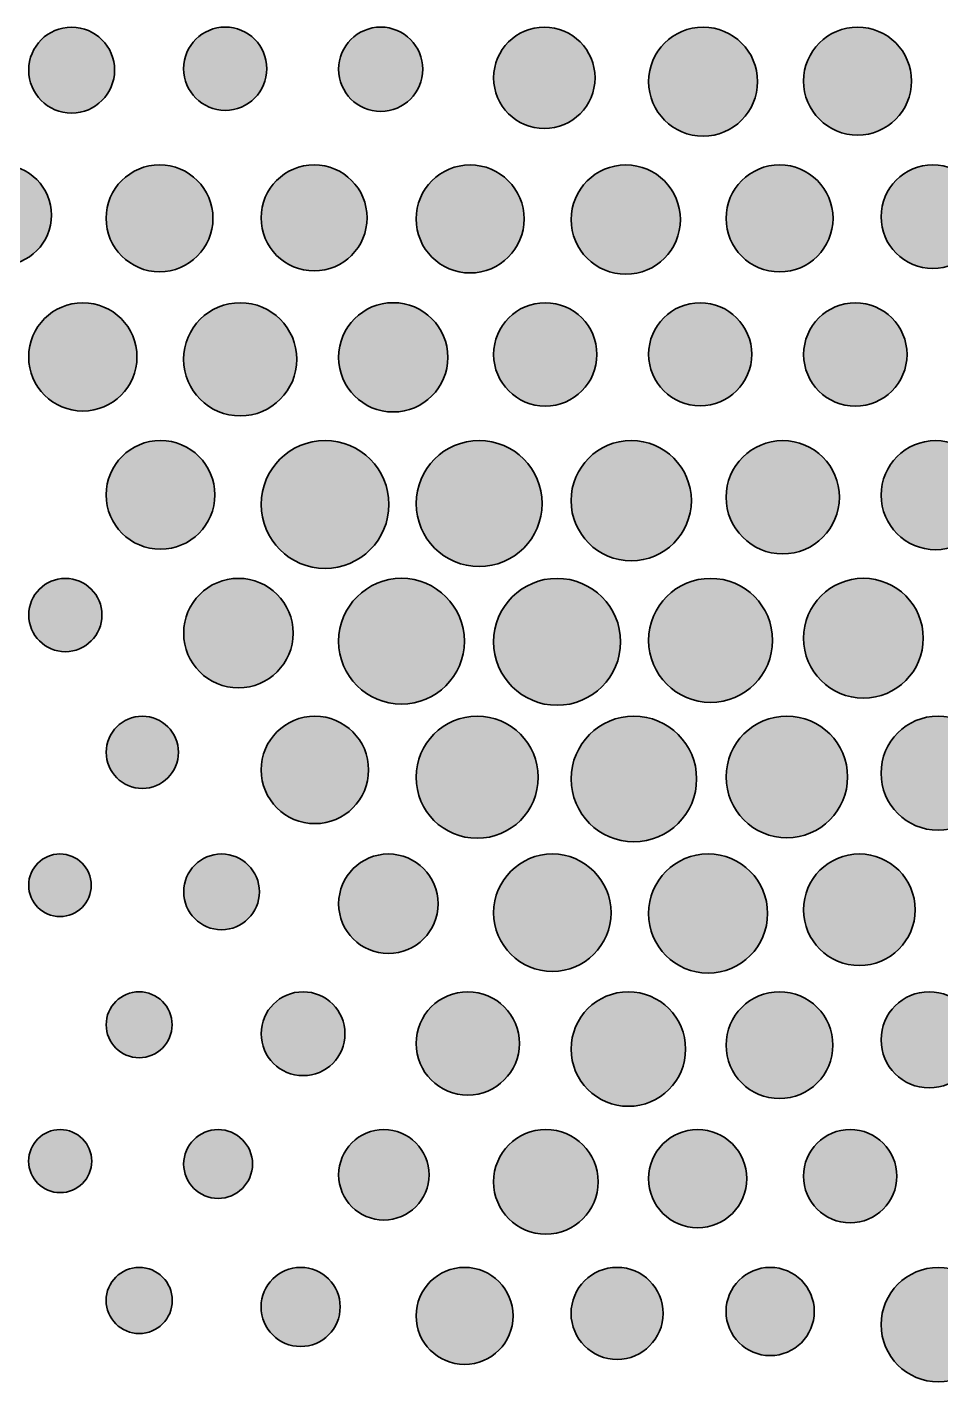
# Model space of a CAD drawing. Header units: inches. Extents: x 4.8 to 30.4, y 5.4 to 29.6.
# Drawn here: x 16.19 to 19.93, y 5.43 to 10.98 of the extents above; entities that cross this region are included whole.
import ezdxf

# ---------------------------------------------------------------- set-up
doc = ezdxf.new("R2010")
doc.units = ezdxf.units.IN
doc.header["$MEASUREMENT"] = 0
doc.layers.add('Layer 1', color=7, linetype='Continuous')

msp = doc.modelspace()

# ---------------------------------------------------------------- hatches: boundary and pattern name
at = {"layer": 'Layer 1'}
h = msp.add_hatch(color=7, dxfattribs=at)
h.dxf.hatch_style = 2
edge = h.paths.add_edge_path()
edge.add_spline(control_points=[(16.3697, 10.9799), (16.4669, 10.9799), (16.5456, 10.9012), (16.5456, 10.804), (16.5456, 10.7069), (16.4669, 10.6281), (16.3697, 10.6281), (16.2725, 10.6281), (16.1938, 10.7069), (16.1938, 10.804), (16.1938, 10.9012), (16.2725, 10.9799), (16.3697, 10.9799)], knot_values=[0, 0, 0, 0, 1, 1, 1, 2, 2, 2, 3, 3, 3, 4, 4, 4, 4], degree=3, periodic=1)
h = msp.add_hatch(color=7, dxfattribs=at)
h.dxf.hatch_style = 2
edge = h.paths.add_edge_path()
edge.add_spline(control_points=[(16.9991, 10.9801), (17.0932, 10.9801), (17.1695, 10.9038), (17.1695, 10.8097), (17.1695, 10.7156), (17.0932, 10.6392), (16.9991, 10.6392), (16.9049, 10.6392), (16.8286, 10.7156), (16.8286, 10.8097), (16.8286, 10.9038), (16.9049, 10.9801), (16.9991, 10.9801)], knot_values=[0, 0, 0, 0, 1, 1, 1, 2, 2, 2, 3, 3, 3, 4, 4, 4, 4], degree=3, periodic=1)
h = msp.add_hatch(color=7, dxfattribs=at)
h.dxf.hatch_style = 2
edge = h.paths.add_edge_path()
edge.add_spline(control_points=[(17.6362, 10.9801), (17.7315, 10.9801), (17.8087, 10.9028), (17.8087, 10.8075), (17.8087, 10.7123), (17.7315, 10.6351), (17.6362, 10.6351), (17.5409, 10.6351), (17.4637, 10.7123), (17.4637, 10.8075), (17.4637, 10.9028), (17.5409, 10.9801), (17.6362, 10.9801)], knot_values=[0, 0, 0, 0, 1, 1, 1, 2, 2, 2, 3, 3, 3, 4, 4, 4, 4], degree=3, periodic=1)
h = msp.add_hatch(color=7, dxfattribs=at)
h.dxf.hatch_style = 2
edge = h.paths.add_edge_path()
edge.add_spline(control_points=[(18.3065, 10.98), (18.4212, 10.98), (18.5141, 10.887), (18.5141, 10.7723), (18.5141, 10.6576), (18.4212, 10.5646), (18.3065, 10.5646), (18.1918, 10.5646), (18.0988, 10.6576), (18.0988, 10.7723), (18.0988, 10.887), (18.1918, 10.98), (18.3065, 10.98)], knot_values=[0, 0, 0, 0, 1, 1, 1, 2, 2, 2, 3, 3, 3, 4, 4, 4, 4], degree=3, periodic=1)
h = msp.add_hatch(color=7, dxfattribs=at)
h.dxf.hatch_style = 2
edge = h.paths.add_edge_path()
edge.add_spline(control_points=[(18.957, 10.98), (19.0803, 10.98), (19.1802, 10.8801), (19.1802, 10.7568), (19.1802, 10.6335), (19.0803, 10.5335), (18.957, 10.5335), (18.8337, 10.5335), (18.7337, 10.6335), (18.7337, 10.7568), (18.7337, 10.8801), (18.8337, 10.98), (18.957, 10.98)], knot_values=[0, 0, 0, 0, 1, 1, 1, 2, 2, 2, 3, 3, 3, 4, 4, 4, 4], degree=3, periodic=1)
h = msp.add_hatch(color=7, dxfattribs=at)
h.dxf.hatch_style = 2
edge = h.paths.add_edge_path()
edge.add_spline(control_points=[(19.5899, 10.9801), (19.7121, 10.9801), (19.8112, 10.8811), (19.8112, 10.7589), (19.8112, 10.6367), (19.7121, 10.5377), (19.5899, 10.5377), (19.4677, 10.5377), (19.3686, 10.6367), (19.3686, 10.7589), (19.3686, 10.8811), (19.4677, 10.9801), (19.5899, 10.9801)], knot_values=[0, 0, 0, 0, 1, 1, 1, 2, 2, 2, 3, 3, 3, 4, 4, 4, 4], degree=3, periodic=1)
h = msp.add_hatch(color=7, dxfattribs=at)
h.dxf.hatch_style = 2
edge = h.paths.add_edge_path()
edge.add_spline(control_points=[(16.0819, 10.4156), (16.1954, 10.4156), (16.2875, 10.3236), (16.2875, 10.21), (16.2875, 10.0963), (16.1954, 10.0043), (16.0819, 10.0043), (15.9683, 10.0043), (15.8762, 10.0963), (15.8762, 10.21), (15.8762, 10.3236), (15.9683, 10.4156), (16.0819, 10.4156)], knot_values=[0, 0, 0, 0, 1, 1, 1, 2, 2, 2, 3, 3, 3, 4, 4, 4, 4], degree=3, periodic=1)
h = msp.add_hatch(color=7, dxfattribs=at)
h.dxf.hatch_style = 2
edge = h.paths.add_edge_path()
edge.add_spline(control_points=[(16.7299, 10.4158), (16.8508, 10.4158), (16.9488, 10.3178), (16.9488, 10.1969), (16.9488, 10.076), (16.8508, 9.978), (16.7299, 9.978), (16.609, 9.978), (16.511, 10.076), (16.511, 10.1969), (16.511, 10.3178), (16.609, 10.4158), (16.7299, 10.4158)], knot_values=[0, 0, 0, 0, 1, 1, 1, 2, 2, 2, 3, 3, 3, 4, 4, 4, 4], degree=3, periodic=1)
h = msp.add_hatch(color=7, dxfattribs=at)
h.dxf.hatch_style = 2
edge = h.paths.add_edge_path()
edge.add_spline(control_points=[(17.3632, 10.4157), (17.483, 10.4157), (17.5802, 10.3185), (17.5802, 10.1987), (17.5802, 10.0788), (17.483, 9.9816), (17.3632, 9.9816), (17.2433, 9.9816), (17.1461, 10.0788), (17.1461, 10.1987), (17.1461, 10.3185), (17.2433, 10.4157), (17.3632, 10.4157)], knot_values=[0, 0, 0, 0, 1, 1, 1, 2, 2, 2, 3, 3, 3, 4, 4, 4, 4], degree=3, periodic=1)
h = msp.add_hatch(color=7, dxfattribs=at)
h.dxf.hatch_style = 2
edge = h.paths.add_edge_path()
edge.add_spline(control_points=[(18.0024, 10.4157), (18.1246, 10.4157), (18.2237, 10.3167), (18.2237, 10.1945), (18.2237, 10.0722), (18.1246, 9.9731), (18.0024, 9.9731), (17.8802, 9.9731), (17.7811, 10.0722), (17.7811, 10.1945), (17.7811, 10.3167), (17.8802, 10.4157), (18.0024, 10.4157)], knot_values=[0, 0, 0, 0, 1, 1, 1, 2, 2, 2, 3, 3, 3, 4, 4, 4, 4], degree=3, periodic=1)
h = msp.add_hatch(color=7, dxfattribs=at)
h.dxf.hatch_style = 2
edge = h.paths.add_edge_path()
edge.add_spline(control_points=[(18.6402, 10.4155), (18.7639, 10.4155), (18.8641, 10.3152), (18.8641, 10.1916), (18.8641, 10.0679), (18.7639, 9.9678), (18.6402, 9.9678), (18.5166, 9.9678), (18.4163, 10.0679), (18.4163, 10.1916), (18.4163, 10.3152), (18.5166, 10.4155), (18.6402, 10.4155)], knot_values=[0, 0, 0, 0, 1, 1, 1, 2, 2, 2, 3, 3, 3, 4, 4, 4, 4], degree=3, periodic=1)
h = msp.add_hatch(color=7, dxfattribs=at)
h.dxf.hatch_style = 2
edge = h.paths.add_edge_path()
edge.add_spline(control_points=[(19.2703, 10.4157), (19.3913, 10.4157), (19.4895, 10.3176), (19.4895, 10.1965), (19.4895, 10.0755), (19.3913, 9.9774), (19.2703, 9.9774), (19.1492, 9.9774), (19.0511, 10.0755), (19.0511, 10.1965), (19.0511, 10.3176), (19.1492, 10.4157), (19.2703, 10.4157)], knot_values=[0, 0, 0, 0, 1, 1, 1, 2, 2, 2, 3, 3, 3, 4, 4, 4, 4], degree=3, periodic=1)
h = msp.add_hatch(color=7, dxfattribs=at)
h.dxf.hatch_style = 2
edge = h.paths.add_edge_path()
edge.add_spline(control_points=[(19.8982, 10.4156), (20.0152, 10.4156), (20.1101, 10.3207), (20.1101, 10.2036), (20.1101, 10.0866), (20.0152, 9.9917), (19.8982, 9.9917), (19.7812, 9.9917), (19.6862, 10.0866), (19.6862, 10.2036), (19.6862, 10.3207), (19.7812, 10.4156), (19.8982, 10.4156)], knot_values=[0, 0, 0, 0, 1, 1, 1, 2, 2, 2, 3, 3, 3, 4, 4, 4, 4], degree=3, periodic=1)
h = msp.add_hatch(color=7, dxfattribs=at)
h.dxf.hatch_style = 2
edge = h.paths.add_edge_path()
edge.add_spline(control_points=[(16.4156, 9.8511), (16.5381, 9.8511), (16.6374, 9.7518), (16.6374, 9.6293), (16.6374, 9.5067), (16.5381, 9.4075), (16.4156, 9.4075), (16.2931, 9.4075), (16.1938, 9.5067), (16.1938, 9.6293), (16.1938, 9.7518), (16.2931, 9.8511), (16.4156, 9.8511)], knot_values=[0, 0, 0, 0, 1, 1, 1, 2, 2, 2, 3, 3, 3, 4, 4, 4, 4], degree=3, periodic=1)
h = msp.add_hatch(color=7, dxfattribs=at)
h.dxf.hatch_style = 2
edge = h.paths.add_edge_path()
edge.add_spline(control_points=[(17.0605, 9.8511), (17.1885, 9.8511), (17.2922, 9.7474), (17.2922, 9.6194), (17.2922, 9.4914), (17.1885, 9.3877), (17.0605, 9.3877), (16.9325, 9.3877), (16.8287, 9.4914), (16.8287, 9.6194), (16.8287, 9.7474), (16.9325, 9.8511), (17.0605, 9.8511)], knot_values=[0, 0, 0, 0, 1, 1, 1, 2, 2, 2, 3, 3, 3, 4, 4, 4, 4], degree=3, periodic=1)
h = msp.add_hatch(color=7, dxfattribs=at)
h.dxf.hatch_style = 2
edge = h.paths.add_edge_path()
edge.add_spline(control_points=[(17.6873, 9.8513), (17.8109, 9.8513), (17.9111, 9.7511), (17.9111, 9.6275), (17.9111, 9.5039), (17.8109, 9.4037), (17.6873, 9.4037), (17.5638, 9.4037), (17.4635, 9.5039), (17.4635, 9.6275), (17.4635, 9.7511), (17.5638, 9.8513), (17.6873, 9.8513)], knot_values=[0, 0, 0, 0, 1, 1, 1, 2, 2, 2, 3, 3, 3, 4, 4, 4, 4], degree=3, periodic=1)
h = msp.add_hatch(color=7, dxfattribs=at)
h.dxf.hatch_style = 2
edge = h.paths.add_edge_path()
edge.add_spline(control_points=[(18.3103, 9.8511), (18.4272, 9.8511), (18.5219, 9.7564), (18.5219, 9.6395), (18.5219, 9.5227), (18.4272, 9.4279), (18.3103, 9.4279), (18.1935, 9.4279), (18.0988, 9.5227), (18.0988, 9.6395), (18.0988, 9.7564), (18.1935, 9.8511), (18.3103, 9.8511)], knot_values=[0, 0, 0, 0, 1, 1, 1, 2, 2, 2, 3, 3, 3, 4, 4, 4, 4], degree=3, periodic=1)
h = msp.add_hatch(color=7, dxfattribs=at)
h.dxf.hatch_style = 2
edge = h.paths.add_edge_path()
edge.add_spline(control_points=[(18.945, 9.8511), (19.0616, 9.8511), (19.1562, 9.7565), (19.1562, 9.6399), (19.1562, 9.5232), (19.0616, 9.4287), (18.945, 9.4287), (18.8283, 9.4287), (18.7338, 9.5232), (18.7338, 9.6399), (18.7338, 9.7565), (18.8283, 9.8511), (18.945, 9.8511)], knot_values=[0, 0, 0, 0, 1, 1, 1, 2, 2, 2, 3, 3, 3, 4, 4, 4, 4], degree=3, periodic=1)
h = msp.add_hatch(color=7, dxfattribs=at)
h.dxf.hatch_style = 2
edge = h.paths.add_edge_path()
edge.add_spline(control_points=[(19.5807, 9.851), (19.6977, 9.851), (19.7926, 9.7562), (19.7926, 9.6392), (19.7926, 9.5222), (19.6977, 9.4273), (19.5807, 9.4273), (19.4637, 9.4273), (19.3689, 9.5222), (19.3689, 9.6392), (19.3689, 9.7562), (19.4637, 9.851), (19.5807, 9.851)], knot_values=[0, 0, 0, 0, 1, 1, 1, 2, 2, 2, 3, 3, 3, 4, 4, 4, 4], degree=3, periodic=1)
h = msp.add_hatch(color=7, dxfattribs=at)
h.dxf.hatch_style = 2
edge = h.paths.add_edge_path()
edge.add_spline(control_points=[(16.7338, 9.2869), (16.8568, 9.2869), (16.9565, 9.1872), (16.9565, 9.0641), (16.9565, 8.9411), (16.8568, 8.8414), (16.7338, 8.8414), (16.6108, 8.8414), (16.5111, 8.9411), (16.5111, 9.0641), (16.5111, 9.1872), (16.6108, 9.2869), (16.7338, 9.2869)], knot_values=[0, 0, 0, 0, 1, 1, 1, 2, 2, 2, 3, 3, 3, 4, 4, 4, 4], degree=3, periodic=1)
h = msp.add_hatch(color=7, dxfattribs=at)
h.dxf.hatch_style = 2
edge = h.paths.add_edge_path()
edge.add_spline(control_points=[(17.4079, 9.2867), (17.5526, 9.2867), (17.6698, 9.1695), (17.6698, 9.025), (17.6698, 8.8804), (17.5526, 8.7632), (17.4079, 8.7632), (17.2634, 8.7632), (17.1462, 8.8804), (17.1462, 9.025), (17.1462, 9.1695), (17.2634, 9.2867), (17.4079, 9.2867)], knot_values=[0, 0, 0, 0, 1, 1, 1, 2, 2, 2, 3, 3, 3, 4, 4, 4, 4], degree=3, periodic=1)
h = msp.add_hatch(color=7, dxfattribs=at)
h.dxf.hatch_style = 2
edge = h.paths.add_edge_path()
edge.add_spline(control_points=[(18.0394, 9.2866), (18.182, 9.2866), (18.2975, 9.1711), (18.2975, 9.0285), (18.2975, 8.886), (18.182, 8.7705), (18.0394, 8.7705), (17.8969, 8.7705), (17.7814, 8.886), (17.7814, 9.0285), (17.7814, 9.1711), (17.8969, 9.2866), (18.0394, 9.2866)], knot_values=[0, 0, 0, 0, 1, 1, 1, 2, 2, 2, 3, 3, 3, 4, 4, 4, 4], degree=3, periodic=1)
h = msp.add_hatch(color=7, dxfattribs=at)
h.dxf.hatch_style = 2
edge = h.paths.add_edge_path()
edge.add_spline(control_points=[(18.6624, 9.2868), (18.7984, 9.2868), (18.9088, 9.1766), (18.9088, 9.0405), (18.9088, 8.9045), (18.7984, 8.7942), (18.6624, 8.7942), (18.5264, 8.7942), (18.4161, 8.9045), (18.4161, 9.0405), (18.4161, 9.1766), (18.5264, 9.2868), (18.6624, 9.2868)], knot_values=[0, 0, 0, 0, 1, 1, 1, 2, 2, 2, 3, 3, 3, 4, 4, 4, 4], degree=3, periodic=1)
h = msp.add_hatch(color=7, dxfattribs=at)
h.dxf.hatch_style = 2
edge = h.paths.add_edge_path()
edge.add_spline(control_points=[(19.2833, 9.2867), (19.4115, 9.2867), (19.5154, 9.1828), (19.5154, 9.0546), (19.5154, 8.9264), (19.4115, 8.8225), (19.2833, 8.8225), (19.1551, 8.8225), (19.0512, 8.9264), (19.0512, 9.0546), (19.0512, 9.1828), (19.1551, 9.2867), (19.2833, 9.2867)], knot_values=[0, 0, 0, 0, 1, 1, 1, 2, 2, 2, 3, 3, 3, 4, 4, 4, 4], degree=3, periodic=1)
h = msp.add_hatch(color=7, dxfattribs=at)
h.dxf.hatch_style = 2
edge = h.paths.add_edge_path()
edge.add_spline(control_points=[(19.9098, 9.2866), (20.0333, 9.2866), (20.1333, 9.1865), (20.1333, 9.0631), (20.1333, 8.9396), (20.0333, 8.8396), (19.9098, 8.8396), (19.7864, 8.8396), (19.6863, 8.9396), (19.6863, 9.0631), (19.6863, 9.1865), (19.7864, 9.2866), (19.9098, 9.2866)], knot_values=[0, 0, 0, 0, 1, 1, 1, 2, 2, 2, 3, 3, 3, 4, 4, 4, 4], degree=3, periodic=1)
h = msp.add_hatch(color=7, dxfattribs=at)
h.dxf.hatch_style = 2
edge = h.paths.add_edge_path()
edge.add_spline(control_points=[(16.344, 8.7221), (16.4269, 8.7221), (16.4941, 8.6549), (16.4941, 8.572), (16.4941, 8.4891), (16.4269, 8.4219), (16.344, 8.4219), (16.2611, 8.4219), (16.1939, 8.4891), (16.1939, 8.572), (16.1939, 8.6549), (16.2611, 8.7221), (16.344, 8.7221)], knot_values=[0, 0, 0, 0, 1, 1, 1, 2, 2, 2, 3, 3, 3, 4, 4, 4, 4], degree=3, periodic=1)
h = msp.add_hatch(color=7, dxfattribs=at)
h.dxf.hatch_style = 2
edge = h.paths.add_edge_path()
edge.add_spline(control_points=[(17.0531, 8.7222), (17.1769, 8.7222), (17.2773, 8.6218), (17.2773, 8.4979), (17.2773, 8.3741), (17.1769, 8.2737), (17.0531, 8.2737), (16.9292, 8.2737), (16.8288, 8.3741), (16.8288, 8.4979), (16.8288, 8.6218), (16.9292, 8.7222), (17.0531, 8.7222)], knot_values=[0, 0, 0, 0, 1, 1, 1, 2, 2, 2, 3, 3, 3, 4, 4, 4, 4], degree=3, periodic=1)
h = msp.add_hatch(color=7, dxfattribs=at)
h.dxf.hatch_style = 2
edge = h.paths.add_edge_path()
edge.add_spline(control_points=[(17.7212, 8.7224), (17.8634, 8.7224), (17.9788, 8.607), (17.9788, 8.4647), (17.9788, 8.3225), (17.8634, 8.2072), (17.7212, 8.2072), (17.5789, 8.2072), (17.4637, 8.3225), (17.4637, 8.4647), (17.4637, 8.607), (17.5789, 8.7224), (17.7212, 8.7224)], knot_values=[0, 0, 0, 0, 1, 1, 1, 2, 2, 2, 3, 3, 3, 4, 4, 4, 4], degree=3, periodic=1)
h = msp.add_hatch(color=7, dxfattribs=at)
h.dxf.hatch_style = 2
edge = h.paths.add_edge_path()
edge.add_spline(control_points=[(18.3587, 8.7223), (18.5023, 8.7223), (18.6187, 8.6059), (18.6187, 8.4623), (18.6187, 8.3187), (18.5023, 8.2023), (18.3587, 8.2023), (18.2151, 8.2023), (18.0987, 8.3187), (18.0987, 8.4623), (18.0987, 8.6059), (18.2151, 8.7223), (18.3587, 8.7223)], knot_values=[0, 0, 0, 0, 1, 1, 1, 2, 2, 2, 3, 3, 3, 4, 4, 4, 4], degree=3, periodic=1)
h = msp.add_hatch(color=7, dxfattribs=at)
h.dxf.hatch_style = 2
edge = h.paths.add_edge_path()
edge.add_spline(control_points=[(18.9877, 8.7222), (19.1279, 8.7222), (19.2416, 8.6085), (19.2416, 8.4683), (19.2416, 8.3281), (19.1279, 8.2144), (18.9877, 8.2144), (18.8475, 8.2144), (18.7338, 8.3281), (18.7338, 8.4683), (18.7338, 8.6085), (18.8475, 8.7222), (18.9877, 8.7222)], knot_values=[0, 0, 0, 0, 1, 1, 1, 2, 2, 2, 3, 3, 3, 4, 4, 4, 4], degree=3, periodic=1)
h = msp.add_hatch(color=7, dxfattribs=at)
h.dxf.hatch_style = 2
edge = h.paths.add_edge_path()
edge.add_spline(control_points=[(19.6139, 8.7224), (19.7494, 8.7224), (19.8592, 8.6126), (19.8592, 8.4771), (19.8592, 8.3417), (19.7494, 8.2318), (19.6139, 8.2318), (19.4784, 8.2318), (19.3686, 8.3417), (19.3686, 8.4771), (19.3686, 8.6126), (19.4784, 8.7224), (19.6139, 8.7224)], knot_values=[0, 0, 0, 0, 1, 1, 1, 2, 2, 2, 3, 3, 3, 4, 4, 4, 4], degree=3, periodic=1)
h = msp.add_hatch(color=7, dxfattribs=at)
h.dxf.hatch_style = 2
edge = h.paths.add_edge_path()
edge.add_spline(control_points=[(16.6594, 8.1578), (16.7412, 8.1578), (16.8075, 8.0915), (16.8075, 8.0097), (16.8075, 7.9279), (16.7412, 7.8616), (16.6594, 7.8616), (16.5775, 7.8616), (16.5112, 7.9279), (16.5112, 8.0097), (16.5112, 8.0915), (16.5775, 8.1578), (16.6594, 8.1578)], knot_values=[0, 0, 0, 0, 1, 1, 1, 2, 2, 2, 3, 3, 3, 4, 4, 4, 4], degree=3, periodic=1)
h = msp.add_hatch(color=7, dxfattribs=at)
h.dxf.hatch_style = 2
edge = h.paths.add_edge_path()
edge.add_spline(control_points=[(17.3663, 8.1577), (17.4878, 8.1577), (17.5863, 8.0592), (17.5863, 7.9377), (17.5863, 7.8162), (17.4878, 7.7177), (17.3663, 7.7177), (17.2448, 7.7177), (17.1463, 7.8162), (17.1463, 7.9377), (17.1463, 8.0592), (17.2448, 8.1577), (17.3663, 8.1577)], knot_values=[0, 0, 0, 0, 1, 1, 1, 2, 2, 2, 3, 3, 3, 4, 4, 4, 4], degree=3, periodic=1)
h = msp.add_hatch(color=7, dxfattribs=at)
h.dxf.hatch_style = 2
edge = h.paths.add_edge_path()
edge.add_spline(control_points=[(18.0313, 8.1579), (18.1695, 8.1579), (18.2815, 8.0459), (18.2815, 7.9077), (18.2815, 7.7695), (18.1695, 7.6576), (18.0313, 7.6576), (17.8931, 7.6576), (17.7811, 7.7695), (17.7811, 7.9077), (17.7811, 8.0459), (17.8931, 8.1579), (18.0313, 8.1579)], knot_values=[0, 0, 0, 0, 1, 1, 1, 2, 2, 2, 3, 3, 3, 4, 4, 4, 4], degree=3, periodic=1)
h = msp.add_hatch(color=7, dxfattribs=at)
h.dxf.hatch_style = 2
edge = h.paths.add_edge_path()
edge.add_spline(control_points=[(18.6734, 8.1578), (18.8154, 8.1578), (18.9305, 8.0427), (18.9305, 7.9007), (18.9305, 7.7586), (18.8154, 7.6435), (18.6734, 7.6435), (18.5314, 7.6435), (18.4162, 7.7586), (18.4162, 7.9007), (18.4162, 8.0427), (18.5314, 8.1578), (18.6734, 8.1578)], knot_values=[0, 0, 0, 0, 1, 1, 1, 2, 2, 2, 3, 3, 3, 4, 4, 4, 4], degree=3, periodic=1)
h = msp.add_hatch(color=7, dxfattribs=at)
h.dxf.hatch_style = 2
edge = h.paths.add_edge_path()
edge.add_spline(control_points=[(19.3003, 8.1577), (19.4377, 8.1577), (19.5492, 8.0463), (19.5492, 7.9088), (19.5492, 7.7713), (19.4377, 7.6598), (19.3003, 7.6598), (19.1628, 7.6598), (19.0513, 7.7713), (19.0513, 7.9088), (19.0513, 8.0463), (19.1628, 8.1577), (19.3003, 8.1577)], knot_values=[0, 0, 0, 0, 1, 1, 1, 2, 2, 2, 3, 3, 3, 4, 4, 4, 4], degree=3, periodic=1)
h = msp.add_hatch(color=7, dxfattribs=at)
h.dxf.hatch_style = 2
edge = h.paths.add_edge_path()
edge.add_spline(control_points=[(19.9197, 8.1578), (20.0487, 8.1578), (20.1533, 8.0533), (20.1533, 7.9243), (20.1533, 7.7954), (20.0487, 7.6908), (19.9197, 7.6908), (19.7908, 7.6908), (19.6862, 7.7954), (19.6862, 7.9243), (19.6862, 8.0533), (19.7908, 8.1578), (19.9197, 8.1578)], knot_values=[0, 0, 0, 0, 1, 1, 1, 2, 2, 2, 3, 3, 3, 4, 4, 4, 4], degree=3, periodic=1)
h = msp.add_hatch(color=7, dxfattribs=at)
h.dxf.hatch_style = 2
edge = h.paths.add_edge_path()
edge.add_spline(control_points=[(16.3217, 7.5935), (16.3925, 7.5935), (16.4499, 7.5361), (16.4499, 7.4653), (16.4499, 7.3946), (16.3925, 7.3372), (16.3217, 7.3372), (16.251, 7.3372), (16.1937, 7.3946), (16.1937, 7.4653), (16.1937, 7.5361), (16.251, 7.5935), (16.3217, 7.5935)], knot_values=[0, 0, 0, 0, 1, 1, 1, 2, 2, 2, 3, 3, 3, 4, 4, 4, 4], degree=3, periodic=1)
h = msp.add_hatch(color=7, dxfattribs=at)
h.dxf.hatch_style = 2
edge = h.paths.add_edge_path()
edge.add_spline(control_points=[(16.9839, 7.5933), (17.0696, 7.5933), (17.1391, 7.5239), (17.1391, 7.4382), (17.1391, 7.3525), (17.0696, 7.2831), (16.9839, 7.2831), (16.8982, 7.2831), (16.8288, 7.3525), (16.8288, 7.4382), (16.8288, 7.5239), (16.8982, 7.5933), (16.9839, 7.5933)], knot_values=[0, 0, 0, 0, 1, 1, 1, 2, 2, 2, 3, 3, 3, 4, 4, 4, 4], degree=3, periodic=1)
h = msp.add_hatch(color=7, dxfattribs=at)
h.dxf.hatch_style = 2
edge = h.paths.add_edge_path()
edge.add_spline(control_points=[(17.6676, 7.5933), (17.7801, 7.5933), (17.8714, 7.502), (17.8714, 7.3895), (17.8714, 7.2769), (17.7801, 7.1857), (17.6676, 7.1857), (17.555, 7.1857), (17.4638, 7.2769), (17.4638, 7.3895), (17.4638, 7.502), (17.555, 7.5933), (17.6676, 7.5933)], knot_values=[0, 0, 0, 0, 1, 1, 1, 2, 2, 2, 3, 3, 3, 4, 4, 4, 4], degree=3, periodic=1)
h = msp.add_hatch(color=7, dxfattribs=at)
h.dxf.hatch_style = 2
edge = h.paths.add_edge_path()
edge.add_spline(control_points=[(18.3393, 7.5933), (18.4721, 7.5933), (18.5797, 7.4856), (18.5797, 7.3528), (18.5797, 7.22), (18.4721, 7.1123), (18.3393, 7.1123), (18.2065, 7.1123), (18.0988, 7.22), (18.0988, 7.3528), (18.0988, 7.4856), (18.2065, 7.5933), (18.3393, 7.5933)], knot_values=[0, 0, 0, 0, 1, 1, 1, 2, 2, 2, 3, 3, 3, 4, 4, 4, 4], degree=3, periodic=1)
h = msp.add_hatch(color=7, dxfattribs=at)
h.dxf.hatch_style = 2
edge = h.paths.add_edge_path()
edge.add_spline(control_points=[(18.9774, 7.5935), (19.1121, 7.5935), (19.2214, 7.4843), (19.2214, 7.3496), (19.2214, 7.2149), (19.1121, 7.1057), (18.9774, 7.1057), (18.8427, 7.1057), (18.7335, 7.2149), (18.7335, 7.3496), (18.7335, 7.4843), (18.8427, 7.5935), (18.9774, 7.5935)], knot_values=[0, 0, 0, 0, 1, 1, 1, 2, 2, 2, 3, 3, 3, 4, 4, 4, 4], degree=3, periodic=1)
h = msp.add_hatch(color=7, dxfattribs=at)
h.dxf.hatch_style = 2
edge = h.paths.add_edge_path()
edge.add_spline(control_points=[(19.5973, 7.5934), (19.7235, 7.5934), (19.8259, 7.4911), (19.8259, 7.3648), (19.8259, 7.2386), (19.7235, 7.1362), (19.5973, 7.1362), (19.4711, 7.1362), (19.3687, 7.2386), (19.3687, 7.3648), (19.3687, 7.4911), (19.4711, 7.5934), (19.5973, 7.5934)], knot_values=[0, 0, 0, 0, 1, 1, 1, 2, 2, 2, 3, 3, 3, 4, 4, 4, 4], degree=3, periodic=1)
h = msp.add_hatch(color=7, dxfattribs=at)
h.dxf.hatch_style = 2
edge = h.paths.add_edge_path()
edge.add_spline(control_points=[(16.6463, 7.029), (16.7209, 7.029), (16.7814, 6.9685), (16.7814, 6.8938), (16.7814, 6.8192), (16.7209, 6.7587), (16.6463, 6.7587), (16.5717, 6.7587), (16.5112, 6.8192), (16.5112, 6.8938), (16.5112, 6.9685), (16.5717, 7.029), (16.6463, 7.029)], knot_values=[0, 0, 0, 0, 1, 1, 1, 2, 2, 2, 3, 3, 3, 4, 4, 4, 4], degree=3, periodic=1)
h = msp.add_hatch(color=7, dxfattribs=at)
h.dxf.hatch_style = 2
edge = h.paths.add_edge_path()
edge.add_spline(control_points=[(17.318, 7.0288), (17.4128, 7.0288), (17.4897, 6.952), (17.4897, 6.8572), (17.4897, 6.7623), (17.4128, 6.6855), (17.318, 6.6855), (17.2232, 6.6855), (17.1463, 6.7623), (17.1463, 6.8572), (17.1463, 6.952), (17.2232, 7.0288), (17.318, 7.0288)], knot_values=[0, 0, 0, 0, 1, 1, 1, 2, 2, 2, 3, 3, 3, 4, 4, 4, 4], degree=3, periodic=1)
h = msp.add_hatch(color=7, dxfattribs=at)
h.dxf.hatch_style = 2
edge = h.paths.add_edge_path()
edge.add_spline(control_points=[(17.9928, 7.0289), (18.1098, 7.0289), (18.2045, 6.9342), (18.2045, 6.8173), (18.2045, 6.7004), (18.1098, 6.6057), (17.9928, 6.6057), (17.876, 6.6057), (17.7812, 6.7004), (17.7812, 6.8173), (17.7812, 6.9342), (17.876, 7.0289), (17.9928, 7.0289)], knot_values=[0, 0, 0, 0, 1, 1, 1, 2, 2, 2, 3, 3, 3, 4, 4, 4, 4], degree=3, periodic=1)
h = msp.add_hatch(color=7, dxfattribs=at)
h.dxf.hatch_style = 2
edge = h.paths.add_edge_path()
edge.add_spline(control_points=[(18.6508, 7.0288), (18.7803, 7.0288), (18.8853, 6.9239), (18.8853, 6.7943), (18.8853, 6.6649), (18.7803, 6.5599), (18.6508, 6.5599), (18.5212, 6.5599), (18.4163, 6.6649), (18.4163, 6.7943), (18.4163, 6.9239), (18.5212, 7.0288), (18.6508, 7.0288)], knot_values=[0, 0, 0, 0, 1, 1, 1, 2, 2, 2, 3, 3, 3, 4, 4, 4, 4], degree=3, periodic=1)
h = msp.add_hatch(color=7, dxfattribs=at)
h.dxf.hatch_style = 2
edge = h.paths.add_edge_path()
edge.add_spline(control_points=[(19.2699, 7.029), (19.3907, 7.029), (19.4887, 6.931), (19.4887, 6.8103), (19.4887, 6.6894), (19.3907, 6.5914), (19.2699, 6.5914), (19.1491, 6.5914), (19.0511, 6.6894), (19.0511, 6.8103), (19.0511, 6.931), (19.1491, 7.029), (19.2699, 7.029)], knot_values=[0, 0, 0, 0, 1, 1, 1, 2, 2, 2, 3, 3, 3, 4, 4, 4, 4], degree=3, periodic=1)
h = msp.add_hatch(color=7, dxfattribs=at)
h.dxf.hatch_style = 2
edge = h.paths.add_edge_path()
edge.add_spline(control_points=[(19.883, 7.0288), (19.9917, 7.0288), (20.0798, 6.9408), (20.0798, 6.8321), (20.0798, 6.7234), (19.9917, 6.6354), (19.883, 6.6354), (19.7744, 6.6354), (19.6863, 6.7234), (19.6863, 6.8321), (19.6863, 6.9408), (19.7744, 7.0288), (19.883, 7.0288)], knot_values=[0, 0, 0, 0, 1, 1, 1, 2, 2, 2, 3, 3, 3, 4, 4, 4, 4], degree=3, periodic=1)
h = msp.add_hatch(color=7, dxfattribs=at)
h.dxf.hatch_style = 2
edge = h.paths.add_edge_path()
edge.add_spline(control_points=[(16.3228, 6.4646), (16.3942, 6.4646), (16.452, 6.4068), (16.452, 6.3354), (16.452, 6.264), (16.3942, 6.2062), (16.3228, 6.2062), (16.2515, 6.2062), (16.1936, 6.264), (16.1936, 6.3354), (16.1936, 6.4068), (16.2515, 6.4646), (16.3228, 6.4646)], knot_values=[0, 0, 0, 0, 1, 1, 1, 2, 2, 2, 3, 3, 3, 4, 4, 4, 4], degree=3, periodic=1)
h = msp.add_hatch(color=7, dxfattribs=at)
h.dxf.hatch_style = 2
edge = h.paths.add_edge_path()
edge.add_spline(control_points=[(16.9698, 6.4645), (17.0477, 6.4645), (17.1109, 6.4013), (17.1109, 6.3234), (17.1109, 6.2455), (17.0477, 6.1823), (16.9698, 6.1823), (16.8919, 6.1823), (16.8287, 6.2455), (16.8287, 6.3234), (16.8287, 6.4013), (16.8919, 6.4645), (16.9698, 6.4645)], knot_values=[0, 0, 0, 0, 1, 1, 1, 2, 2, 2, 3, 3, 3, 4, 4, 4, 4], degree=3, periodic=1)
h = msp.add_hatch(color=7, dxfattribs=at)
h.dxf.hatch_style = 2
edge = h.paths.add_edge_path()
edge.add_spline(control_points=[(17.6489, 6.4645), (17.7512, 6.4645), (17.8341, 6.3816), (17.8341, 6.2793), (17.8341, 6.1771), (17.7512, 6.0941), (17.6489, 6.0941), (17.5466, 6.0941), (17.4637, 6.1771), (17.4637, 6.2793), (17.4637, 6.3816), (17.5466, 6.4645), (17.6489, 6.4645)], knot_values=[0, 0, 0, 0, 1, 1, 1, 2, 2, 2, 3, 3, 3, 4, 4, 4, 4], degree=3, periodic=1)
h = msp.add_hatch(color=7, dxfattribs=at)
h.dxf.hatch_style = 2
edge = h.paths.add_edge_path()
edge.add_spline(control_points=[(18.3128, 6.4647), (18.4312, 6.4647), (18.5271, 6.3687), (18.5271, 6.2504), (18.5271, 6.132), (18.4312, 6.0361), (18.3128, 6.0361), (18.1944, 6.0361), (18.0985, 6.132), (18.0985, 6.2504), (18.0985, 6.3687), (18.1944, 6.4647), (18.3128, 6.4647)], knot_values=[0, 0, 0, 0, 1, 1, 1, 2, 2, 2, 3, 3, 3, 4, 4, 4, 4], degree=3, periodic=1)
h = msp.add_hatch(color=7, dxfattribs=at)
h.dxf.hatch_style = 2
edge = h.paths.add_edge_path()
edge.add_spline(control_points=[(18.9348, 6.4645), (19.0459, 6.4645), (19.1359, 6.3745), (19.1359, 6.2635), (19.1359, 6.1524), (19.0459, 6.0623), (18.9348, 6.0623), (18.8237, 6.0623), (18.7337, 6.1524), (18.7337, 6.2635), (18.7337, 6.3745), (18.8237, 6.4645), (18.9348, 6.4645)], knot_values=[0, 0, 0, 0, 1, 1, 1, 2, 2, 2, 3, 3, 3, 4, 4, 4, 4], degree=3, periodic=1)
h = msp.add_hatch(color=7, dxfattribs=at)
h.dxf.hatch_style = 2
edge = h.paths.add_edge_path()
edge.add_spline(control_points=[(19.5595, 6.4646), (19.665, 6.4646), (19.7505, 6.3791), (19.7505, 6.2737), (19.7505, 6.1682), (19.665, 6.0827), (19.5595, 6.0827), (19.4541, 6.0827), (19.3686, 6.1682), (19.3686, 6.2737), (19.3686, 6.3791), (19.4541, 6.4646), (19.5595, 6.4646)], knot_values=[0, 0, 0, 0, 1, 1, 1, 2, 2, 2, 3, 3, 3, 4, 4, 4, 4], degree=3, periodic=1)
h = msp.add_hatch(color=7, dxfattribs=at)
h.dxf.hatch_style = 2
edge = h.paths.add_edge_path()
edge.add_spline(control_points=[(16.6466, 5.9002), (16.7215, 5.9002), (16.7823, 5.8395), (16.7823, 5.7646), (16.7823, 5.6897), (16.7215, 5.629), (16.6466, 5.629), (16.5718, 5.629), (16.5111, 5.6897), (16.5111, 5.7646), (16.5111, 5.8395), (16.5718, 5.9002), (16.6466, 5.9002)], knot_values=[0, 0, 0, 0, 1, 1, 1, 2, 2, 2, 3, 3, 3, 4, 4, 4, 4], degree=3, periodic=1)
h = msp.add_hatch(color=7, dxfattribs=at)
h.dxf.hatch_style = 2
edge = h.paths.add_edge_path()
edge.add_spline(control_points=[(17.3081, 5.9002), (17.3976, 5.9002), (17.4701, 5.8277), (17.4701, 5.7382), (17.4701, 5.6486), (17.3976, 5.5761), (17.3081, 5.5761), (17.2186, 5.5761), (17.1461, 5.6486), (17.1461, 5.7382), (17.1461, 5.8277), (17.2186, 5.9002), (17.3081, 5.9002)], knot_values=[0, 0, 0, 0, 1, 1, 1, 2, 2, 2, 3, 3, 3, 4, 4, 4, 4], degree=3, periodic=1)
h = msp.add_hatch(color=7, dxfattribs=at)
h.dxf.hatch_style = 2
edge = h.paths.add_edge_path()
edge.add_spline(control_points=[(17.9798, 5.9001), (18.0895, 5.9001), (18.1785, 5.8112), (18.1785, 5.7014), (18.1785, 5.5917), (18.0895, 5.5028), (17.9798, 5.5028), (17.8701, 5.5028), (17.7812, 5.5917), (17.7812, 5.7014), (17.7812, 5.8112), (17.8701, 5.9001), (17.9798, 5.9001)], knot_values=[0, 0, 0, 0, 1, 1, 1, 2, 2, 2, 3, 3, 3, 4, 4, 4, 4], degree=3, periodic=1)
h = msp.add_hatch(color=7, dxfattribs=at)
h.dxf.hatch_style = 2
edge = h.paths.add_edge_path()
edge.add_spline(control_points=[(18.6045, 5.9002), (18.7087, 5.9002), (18.7931, 5.8158), (18.7931, 5.7117), (18.7931, 5.6076), (18.7087, 5.5232), (18.6045, 5.5232), (18.5004, 5.5232), (18.4161, 5.6076), (18.4161, 5.7117), (18.4161, 5.8158), (18.5004, 5.9002), (18.6045, 5.9002)], knot_values=[0, 0, 0, 0, 1, 1, 1, 2, 2, 2, 3, 3, 3, 4, 4, 4, 4], degree=3, periodic=1)
h = msp.add_hatch(color=7, dxfattribs=at)
h.dxf.hatch_style = 2
edge = h.paths.add_edge_path()
edge.add_spline(control_points=[(19.2318, 5.9001), (19.3316, 5.9001), (19.4125, 5.8192), (19.4125, 5.7195), (19.4125, 5.6196), (19.3316, 5.5388), (19.2318, 5.5388), (19.1321, 5.5388), (19.0512, 5.6196), (19.0512, 5.7195), (19.0512, 5.8192), (19.1321, 5.9001), (19.2318, 5.9001)], knot_values=[0, 0, 0, 0, 1, 1, 1, 2, 2, 2, 3, 3, 3, 4, 4, 4, 4], degree=3, periodic=1)
h = msp.add_hatch(color=7, dxfattribs=at)
h.dxf.hatch_style = 2
edge = h.paths.add_edge_path()
edge.add_spline(control_points=[(19.9208, 5.8999), (20.0502, 5.8999), (20.1552, 5.7949), (20.1552, 5.6655), (20.1552, 5.536), (20.0502, 5.4311), (19.9208, 5.4311), (19.7913, 5.4311), (19.6864, 5.536), (19.6864, 5.6655), (19.6864, 5.7949), (19.7913, 5.8999), (19.9208, 5.8999)], knot_values=[0, 0, 0, 0, 1, 1, 1, 2, 2, 2, 3, 3, 3, 4, 4, 4, 4], degree=3, periodic=1)

# ---------------------------------------------------------------- linework, layer by layer
at = {"layer": 'Layer 1', "color": 7, "lineweight": 35}
for points in [[(16.3697, 10.9799), (16.4669, 10.9799), (16.5456, 10.9012), (16.5456, 10.804), (16.5456, 10.7069), (16.4669, 10.6281), (16.3697, 10.6281), (16.2725, 10.6281), (16.1938, 10.7069), (16.1938, 10.804), (16.1938, 10.9012), (16.2725, 10.9799), (16.3697, 10.9799)], [(16.9991, 10.9801), (17.0932, 10.9801), (17.1695, 10.9038), (17.1695, 10.8097), (17.1695, 10.7156), (17.0932, 10.6392), (16.9991, 10.6392), (16.9049, 10.6392), (16.8286, 10.7156), (16.8286, 10.8097), (16.8286, 10.9038), (16.9049, 10.9801), (16.9991, 10.9801)], [(17.6362, 10.9801), (17.7315, 10.9801), (17.8087, 10.9028), (17.8087, 10.8075), (17.8087, 10.7123), (17.7315, 10.6351), (17.6362, 10.6351), (17.5409, 10.6351), (17.4637, 10.7123), (17.4637, 10.8075), (17.4637, 10.9028), (17.5409, 10.9801), (17.6362, 10.9801)], [(18.3065, 10.98), (18.4212, 10.98), (18.5141, 10.887), (18.5141, 10.7723), (18.5141, 10.6576), (18.4212, 10.5646), (18.3065, 10.5646), (18.1918, 10.5646), (18.0988, 10.6576), (18.0988, 10.7723), (18.0988, 10.887), (18.1918, 10.98), (18.3065, 10.98)], [(18.957, 10.98), (19.0803, 10.98), (19.1802, 10.8801), (19.1802, 10.7568), (19.1802, 10.6335), (19.0803, 10.5335), (18.957, 10.5335), (18.8337, 10.5335), (18.7337, 10.6335), (18.7337, 10.7568), (18.7337, 10.8801), (18.8337, 10.98), (18.957, 10.98)], [(19.5899, 10.9801), (19.7121, 10.9801), (19.8112, 10.8811), (19.8112, 10.7589), (19.8112, 10.6367), (19.7121, 10.5377), (19.5899, 10.5377), (19.4677, 10.5377), (19.3686, 10.6367), (19.3686, 10.7589), (19.3686, 10.8811), (19.4677, 10.9801), (19.5899, 10.9801)], [(16.0819, 10.4156), (16.1954, 10.4156), (16.2875, 10.3236), (16.2875, 10.21), (16.2875, 10.0963), (16.1954, 10.0043), (16.0819, 10.0043), (15.9683, 10.0043), (15.8762, 10.0963), (15.8762, 10.21), (15.8762, 10.3236), (15.9683, 10.4156), (16.0819, 10.4156)], [(16.7299, 10.4158), (16.8508, 10.4158), (16.9488, 10.3178), (16.9488, 10.1969), (16.9488, 10.076), (16.8508, 9.978), (16.7299, 9.978), (16.609, 9.978), (16.511, 10.076), (16.511, 10.1969), (16.511, 10.3178), (16.609, 10.4158), (16.7299, 10.4158)], [(17.3632, 10.4157), (17.483, 10.4157), (17.5802, 10.3185), (17.5802, 10.1987), (17.5802, 10.0788), (17.483, 9.9816), (17.3632, 9.9816), (17.2433, 9.9816), (17.1461, 10.0788), (17.1461, 10.1987), (17.1461, 10.3185), (17.2433, 10.4157), (17.3632, 10.4157)], [(18.0024, 10.4157), (18.1246, 10.4157), (18.2237, 10.3167), (18.2237, 10.1945), (18.2237, 10.0722), (18.1246, 9.9731), (18.0024, 9.9731), (17.8802, 9.9731), (17.7811, 10.0722), (17.7811, 10.1945), (17.7811, 10.3167), (17.8802, 10.4157), (18.0024, 10.4157)], [(18.6402, 10.4155), (18.7639, 10.4155), (18.8641, 10.3152), (18.8641, 10.1916), (18.8641, 10.0679), (18.7639, 9.9678), (18.6402, 9.9678), (18.5166, 9.9678), (18.4163, 10.0679), (18.4163, 10.1916), (18.4163, 10.3152), (18.5166, 10.4155), (18.6402, 10.4155)], [(19.2703, 10.4157), (19.3913, 10.4157), (19.4895, 10.3176), (19.4895, 10.1965), (19.4895, 10.0755), (19.3913, 9.9774), (19.2703, 9.9774), (19.1492, 9.9774), (19.0511, 10.0755), (19.0511, 10.1965), (19.0511, 10.3176), (19.1492, 10.4157), (19.2703, 10.4157)], [(19.8982, 10.4156), (20.0152, 10.4156), (20.1101, 10.3207), (20.1101, 10.2036), (20.1101, 10.0866), (20.0152, 9.9917), (19.8982, 9.9917), (19.7812, 9.9917), (19.6862, 10.0866), (19.6862, 10.2036), (19.6862, 10.3207), (19.7812, 10.4156), (19.8982, 10.4156)], [(16.4156, 9.8511), (16.5381, 9.8511), (16.6374, 9.7518), (16.6374, 9.6293), (16.6374, 9.5067), (16.5381, 9.4075), (16.4156, 9.4075), (16.2931, 9.4075), (16.1938, 9.5067), (16.1938, 9.6293), (16.1938, 9.7518), (16.2931, 9.8511), (16.4156, 9.8511)], [(17.0605, 9.8511), (17.1885, 9.8511), (17.2922, 9.7474), (17.2922, 9.6194), (17.2922, 9.4914), (17.1885, 9.3877), (17.0605, 9.3877), (16.9325, 9.3877), (16.8287, 9.4914), (16.8287, 9.6194), (16.8287, 9.7474), (16.9325, 9.8511), (17.0605, 9.8511)], [(17.6873, 9.8513), (17.8109, 9.8513), (17.9111, 9.7511), (17.9111, 9.6275), (17.9111, 9.5039), (17.8109, 9.4037), (17.6873, 9.4037), (17.5638, 9.4037), (17.4635, 9.5039), (17.4635, 9.6275), (17.4635, 9.7511), (17.5638, 9.8513), (17.6873, 9.8513)], [(18.3103, 9.8511), (18.4272, 9.8511), (18.5219, 9.7564), (18.5219, 9.6395), (18.5219, 9.5227), (18.4272, 9.4279), (18.3103, 9.4279), (18.1935, 9.4279), (18.0988, 9.5227), (18.0988, 9.6395), (18.0988, 9.7564), (18.1935, 9.8511), (18.3103, 9.8511)], [(18.945, 9.8511), (19.0616, 9.8511), (19.1562, 9.7565), (19.1562, 9.6399), (19.1562, 9.5232), (19.0616, 9.4287), (18.945, 9.4287), (18.8283, 9.4287), (18.7338, 9.5232), (18.7338, 9.6399), (18.7338, 9.7565), (18.8283, 9.8511), (18.945, 9.8511)], [(19.5807, 9.851), (19.6977, 9.851), (19.7926, 9.7562), (19.7926, 9.6392), (19.7926, 9.5222), (19.6977, 9.4273), (19.5807, 9.4273), (19.4637, 9.4273), (19.3689, 9.5222), (19.3689, 9.6392), (19.3689, 9.7562), (19.4637, 9.851), (19.5807, 9.851)], [(16.7338, 9.2869), (16.8568, 9.2869), (16.9565, 9.1872), (16.9565, 9.0641), (16.9565, 8.9411), (16.8568, 8.8414), (16.7338, 8.8414), (16.6108, 8.8414), (16.5111, 8.9411), (16.5111, 9.0641), (16.5111, 9.1872), (16.6108, 9.2869), (16.7338, 9.2869)], [(17.4079, 9.2867), (17.5526, 9.2867), (17.6698, 9.1695), (17.6698, 9.025), (17.6698, 8.8804), (17.5526, 8.7632), (17.4079, 8.7632), (17.2634, 8.7632), (17.1462, 8.8804), (17.1462, 9.025), (17.1462, 9.1695), (17.2634, 9.2867), (17.4079, 9.2867)], [(18.0394, 9.2866), (18.182, 9.2866), (18.2975, 9.1711), (18.2975, 9.0285), (18.2975, 8.886), (18.182, 8.7705), (18.0394, 8.7705), (17.8969, 8.7705), (17.7814, 8.886), (17.7814, 9.0285), (17.7814, 9.1711), (17.8969, 9.2866), (18.0394, 9.2866)], [(18.6624, 9.2868), (18.7984, 9.2868), (18.9088, 9.1766), (18.9088, 9.0405), (18.9088, 8.9045), (18.7984, 8.7942), (18.6624, 8.7942), (18.5264, 8.7942), (18.4161, 8.9045), (18.4161, 9.0405), (18.4161, 9.1766), (18.5264, 9.2868), (18.6624, 9.2868)], [(19.2833, 9.2867), (19.4115, 9.2867), (19.5154, 9.1828), (19.5154, 9.0546), (19.5154, 8.9264), (19.4115, 8.8225), (19.2833, 8.8225), (19.1551, 8.8225), (19.0512, 8.9264), (19.0512, 9.0546), (19.0512, 9.1828), (19.1551, 9.2867), (19.2833, 9.2867)], [(19.9098, 9.2866), (20.0333, 9.2866), (20.1333, 9.1865), (20.1333, 9.0631), (20.1333, 8.9396), (20.0333, 8.8396), (19.9098, 8.8396), (19.7864, 8.8396), (19.6863, 8.9396), (19.6863, 9.0631), (19.6863, 9.1865), (19.7864, 9.2866), (19.9098, 9.2866)], [(16.344, 8.7221), (16.4269, 8.7221), (16.4941, 8.6549), (16.4941, 8.572), (16.4941, 8.4891), (16.4269, 8.4219), (16.344, 8.4219), (16.2611, 8.4219), (16.1939, 8.4891), (16.1939, 8.572), (16.1939, 8.6549), (16.2611, 8.7221), (16.344, 8.7221)], [(17.0531, 8.7222), (17.1769, 8.7222), (17.2773, 8.6218), (17.2773, 8.4979), (17.2773, 8.3741), (17.1769, 8.2737), (17.0531, 8.2737), (16.9292, 8.2737), (16.8288, 8.3741), (16.8288, 8.4979), (16.8288, 8.6218), (16.9292, 8.7222), (17.0531, 8.7222)], [(17.7212, 8.7224), (17.8634, 8.7224), (17.9788, 8.607), (17.9788, 8.4647), (17.9788, 8.3225), (17.8634, 8.2072), (17.7212, 8.2072), (17.5789, 8.2072), (17.4637, 8.3225), (17.4637, 8.4647), (17.4637, 8.607), (17.5789, 8.7224), (17.7212, 8.7224)], [(18.3587, 8.7223), (18.5023, 8.7223), (18.6187, 8.6059), (18.6187, 8.4623), (18.6187, 8.3187), (18.5023, 8.2023), (18.3587, 8.2023), (18.2151, 8.2023), (18.0987, 8.3187), (18.0987, 8.4623), (18.0987, 8.6059), (18.2151, 8.7223), (18.3587, 8.7223)], [(18.9877, 8.7222), (19.1279, 8.7222), (19.2416, 8.6085), (19.2416, 8.4683), (19.2416, 8.3281), (19.1279, 8.2144), (18.9877, 8.2144), (18.8475, 8.2144), (18.7338, 8.3281), (18.7338, 8.4683), (18.7338, 8.6085), (18.8475, 8.7222), (18.9877, 8.7222)], [(19.6139, 8.7224), (19.7494, 8.7224), (19.8592, 8.6126), (19.8592, 8.4771), (19.8592, 8.3417), (19.7494, 8.2318), (19.6139, 8.2318), (19.4784, 8.2318), (19.3686, 8.3417), (19.3686, 8.4771), (19.3686, 8.6126), (19.4784, 8.7224), (19.6139, 8.7224)], [(16.6594, 8.1578), (16.7412, 8.1578), (16.8075, 8.0915), (16.8075, 8.0097), (16.8075, 7.9279), (16.7412, 7.8616), (16.6594, 7.8616), (16.5775, 7.8616), (16.5112, 7.9279), (16.5112, 8.0097), (16.5112, 8.0915), (16.5775, 8.1578), (16.6594, 8.1578)], [(17.3663, 8.1577), (17.4878, 8.1577), (17.5863, 8.0592), (17.5863, 7.9377), (17.5863, 7.8162), (17.4878, 7.7177), (17.3663, 7.7177), (17.2448, 7.7177), (17.1463, 7.8162), (17.1463, 7.9377), (17.1463, 8.0592), (17.2448, 8.1577), (17.3663, 8.1577)], [(18.0313, 8.1579), (18.1695, 8.1579), (18.2815, 8.0459), (18.2815, 7.9077), (18.2815, 7.7695), (18.1695, 7.6576), (18.0313, 7.6576), (17.8931, 7.6576), (17.7811, 7.7695), (17.7811, 7.9077), (17.7811, 8.0459), (17.8931, 8.1579), (18.0313, 8.1579)], [(18.6734, 8.1578), (18.8154, 8.1578), (18.9305, 8.0427), (18.9305, 7.9007), (18.9305, 7.7586), (18.8154, 7.6435), (18.6734, 7.6435), (18.5314, 7.6435), (18.4162, 7.7586), (18.4162, 7.9007), (18.4162, 8.0427), (18.5314, 8.1578), (18.6734, 8.1578)], [(19.3003, 8.1577), (19.4377, 8.1577), (19.5492, 8.0463), (19.5492, 7.9088), (19.5492, 7.7713), (19.4377, 7.6598), (19.3003, 7.6598), (19.1628, 7.6598), (19.0513, 7.7713), (19.0513, 7.9088), (19.0513, 8.0463), (19.1628, 8.1577), (19.3003, 8.1577)], [(19.9197, 8.1578), (20.0487, 8.1578), (20.1533, 8.0533), (20.1533, 7.9243), (20.1533, 7.7954), (20.0487, 7.6908), (19.9197, 7.6908), (19.7908, 7.6908), (19.6862, 7.7954), (19.6862, 7.9243), (19.6862, 8.0533), (19.7908, 8.1578), (19.9197, 8.1578)], [(16.3217, 7.5935), (16.3925, 7.5935), (16.4499, 7.5361), (16.4499, 7.4653), (16.4499, 7.3946), (16.3925, 7.3372), (16.3217, 7.3372), (16.251, 7.3372), (16.1937, 7.3946), (16.1937, 7.4653), (16.1937, 7.5361), (16.251, 7.5935), (16.3217, 7.5935)], [(16.9839, 7.5933), (17.0696, 7.5933), (17.1391, 7.5239), (17.1391, 7.4382), (17.1391, 7.3525), (17.0696, 7.2831), (16.9839, 7.2831), (16.8982, 7.2831), (16.8288, 7.3525), (16.8288, 7.4382), (16.8288, 7.5239), (16.8982, 7.5933), (16.9839, 7.5933)], [(17.6676, 7.5933), (17.7801, 7.5933), (17.8714, 7.502), (17.8714, 7.3895), (17.8714, 7.2769), (17.7801, 7.1857), (17.6676, 7.1857), (17.555, 7.1857), (17.4638, 7.2769), (17.4638, 7.3895), (17.4638, 7.502), (17.555, 7.5933), (17.6676, 7.5933)], [(18.3393, 7.5933), (18.4721, 7.5933), (18.5797, 7.4856), (18.5797, 7.3528), (18.5797, 7.22), (18.4721, 7.1123), (18.3393, 7.1123), (18.2065, 7.1123), (18.0988, 7.22), (18.0988, 7.3528), (18.0988, 7.4856), (18.2065, 7.5933), (18.3393, 7.5933)], [(18.9774, 7.5935), (19.1121, 7.5935), (19.2214, 7.4843), (19.2214, 7.3496), (19.2214, 7.2149), (19.1121, 7.1057), (18.9774, 7.1057), (18.8427, 7.1057), (18.7335, 7.2149), (18.7335, 7.3496), (18.7335, 7.4843), (18.8427, 7.5935), (18.9774, 7.5935)], [(19.5973, 7.5934), (19.7235, 7.5934), (19.8259, 7.4911), (19.8259, 7.3648), (19.8259, 7.2386), (19.7235, 7.1362), (19.5973, 7.1362), (19.4711, 7.1362), (19.3687, 7.2386), (19.3687, 7.3648), (19.3687, 7.4911), (19.4711, 7.5934), (19.5973, 7.5934)], [(16.6463, 7.029), (16.7209, 7.029), (16.7814, 6.9685), (16.7814, 6.8938), (16.7814, 6.8192), (16.7209, 6.7587), (16.6463, 6.7587), (16.5717, 6.7587), (16.5112, 6.8192), (16.5112, 6.8938), (16.5112, 6.9685), (16.5717, 7.029), (16.6463, 7.029)], [(17.318, 7.0288), (17.4128, 7.0288), (17.4897, 6.952), (17.4897, 6.8572), (17.4897, 6.7623), (17.4128, 6.6855), (17.318, 6.6855), (17.2232, 6.6855), (17.1463, 6.7623), (17.1463, 6.8572), (17.1463, 6.952), (17.2232, 7.0288), (17.318, 7.0288)], [(17.9928, 7.0289), (18.1098, 7.0289), (18.2045, 6.9342), (18.2045, 6.8173), (18.2045, 6.7004), (18.1098, 6.6057), (17.9928, 6.6057), (17.876, 6.6057), (17.7812, 6.7004), (17.7812, 6.8173), (17.7812, 6.9342), (17.876, 7.0289), (17.9928, 7.0289)], [(18.6508, 7.0288), (18.7803, 7.0288), (18.8853, 6.9239), (18.8853, 6.7943), (18.8853, 6.6649), (18.7803, 6.5599), (18.6508, 6.5599), (18.5212, 6.5599), (18.4163, 6.6649), (18.4163, 6.7943), (18.4163, 6.9239), (18.5212, 7.0288), (18.6508, 7.0288)], [(19.2699, 7.029), (19.3907, 7.029), (19.4887, 6.931), (19.4887, 6.8103), (19.4887, 6.6894), (19.3907, 6.5914), (19.2699, 6.5914), (19.1491, 6.5914), (19.0511, 6.6894), (19.0511, 6.8103), (19.0511, 6.931), (19.1491, 7.029), (19.2699, 7.029)], [(19.883, 7.0288), (19.9917, 7.0288), (20.0798, 6.9408), (20.0798, 6.8321), (20.0798, 6.7234), (19.9917, 6.6354), (19.883, 6.6354), (19.7744, 6.6354), (19.6863, 6.7234), (19.6863, 6.8321), (19.6863, 6.9408), (19.7744, 7.0288), (19.883, 7.0288)], [(16.3228, 6.4646), (16.3942, 6.4646), (16.452, 6.4068), (16.452, 6.3354), (16.452, 6.264), (16.3942, 6.2062), (16.3228, 6.2062), (16.2515, 6.2062), (16.1936, 6.264), (16.1936, 6.3354), (16.1936, 6.4068), (16.2515, 6.4646), (16.3228, 6.4646)], [(16.9698, 6.4645), (17.0477, 6.4645), (17.1109, 6.4013), (17.1109, 6.3234), (17.1109, 6.2455), (17.0477, 6.1823), (16.9698, 6.1823), (16.8919, 6.1823), (16.8287, 6.2455), (16.8287, 6.3234), (16.8287, 6.4013), (16.8919, 6.4645), (16.9698, 6.4645)], [(17.6489, 6.4645), (17.7512, 6.4645), (17.8341, 6.3816), (17.8341, 6.2793), (17.8341, 6.1771), (17.7512, 6.0941), (17.6489, 6.0941), (17.5466, 6.0941), (17.4637, 6.1771), (17.4637, 6.2793), (17.4637, 6.3816), (17.5466, 6.4645), (17.6489, 6.4645)], [(18.3128, 6.4647), (18.4312, 6.4647), (18.5271, 6.3687), (18.5271, 6.2504), (18.5271, 6.132), (18.4312, 6.0361), (18.3128, 6.0361), (18.1944, 6.0361), (18.0985, 6.132), (18.0985, 6.2504), (18.0985, 6.3687), (18.1944, 6.4647), (18.3128, 6.4647)], [(18.9348, 6.4645), (19.0459, 6.4645), (19.1359, 6.3745), (19.1359, 6.2635), (19.1359, 6.1524), (19.0459, 6.0623), (18.9348, 6.0623), (18.8237, 6.0623), (18.7337, 6.1524), (18.7337, 6.2635), (18.7337, 6.3745), (18.8237, 6.4645), (18.9348, 6.4645)], [(19.5595, 6.4646), (19.665, 6.4646), (19.7505, 6.3791), (19.7505, 6.2737), (19.7505, 6.1682), (19.665, 6.0827), (19.5595, 6.0827), (19.4541, 6.0827), (19.3686, 6.1682), (19.3686, 6.2737), (19.3686, 6.3791), (19.4541, 6.4646), (19.5595, 6.4646)], [(16.6466, 5.9002), (16.7215, 5.9002), (16.7823, 5.8395), (16.7823, 5.7646), (16.7823, 5.6897), (16.7215, 5.629), (16.6466, 5.629), (16.5718, 5.629), (16.5111, 5.6897), (16.5111, 5.7646), (16.5111, 5.8395), (16.5718, 5.9002), (16.6466, 5.9002)], [(17.3081, 5.9002), (17.3976, 5.9002), (17.4701, 5.8277), (17.4701, 5.7382), (17.4701, 5.6486), (17.3976, 5.5761), (17.3081, 5.5761), (17.2186, 5.5761), (17.1461, 5.6486), (17.1461, 5.7382), (17.1461, 5.8277), (17.2186, 5.9002), (17.3081, 5.9002)], [(17.9798, 5.9001), (18.0895, 5.9001), (18.1785, 5.8112), (18.1785, 5.7014), (18.1785, 5.5917), (18.0895, 5.5028), (17.9798, 5.5028), (17.8701, 5.5028), (17.7812, 5.5917), (17.7812, 5.7014), (17.7812, 5.8112), (17.8701, 5.9001), (17.9798, 5.9001)], [(18.6045, 5.9002), (18.7087, 5.9002), (18.7931, 5.8158), (18.7931, 5.7117), (18.7931, 5.6076), (18.7087, 5.5232), (18.6045, 5.5232), (18.5004, 5.5232), (18.4161, 5.6076), (18.4161, 5.7117), (18.4161, 5.8158), (18.5004, 5.9002), (18.6045, 5.9002)], [(19.2318, 5.9001), (19.3316, 5.9001), (19.4125, 5.8192), (19.4125, 5.7195), (19.4125, 5.6196), (19.3316, 5.5388), (19.2318, 5.5388), (19.1321, 5.5388), (19.0512, 5.6196), (19.0512, 5.7195), (19.0512, 5.8192), (19.1321, 5.9001), (19.2318, 5.9001)], [(19.9208, 5.8999), (20.0502, 5.8999), (20.1552, 5.7949), (20.1552, 5.6655), (20.1552, 5.536), (20.0502, 5.4311), (19.9208, 5.4311), (19.7913, 5.4311), (19.6864, 5.536), (19.6864, 5.6655), (19.6864, 5.7949), (19.7913, 5.8999), (19.9208, 5.8999)]]:
    msp.add_open_spline(points, degree=3, knots=[0, 0, 0, 0, 1, 1, 1, 2, 2, 2, 3, 3, 3, 4, 4, 4, 4], dxfattribs=at)

doc.saveas('drawing.dxf')
